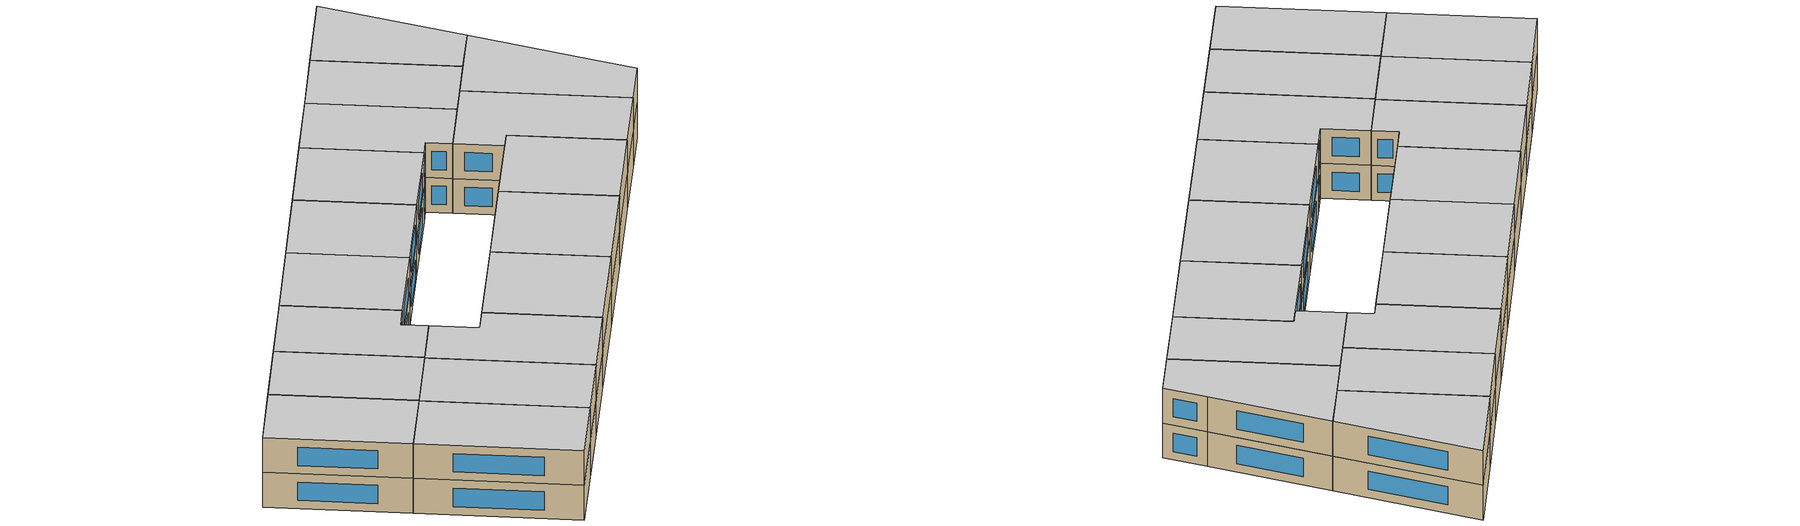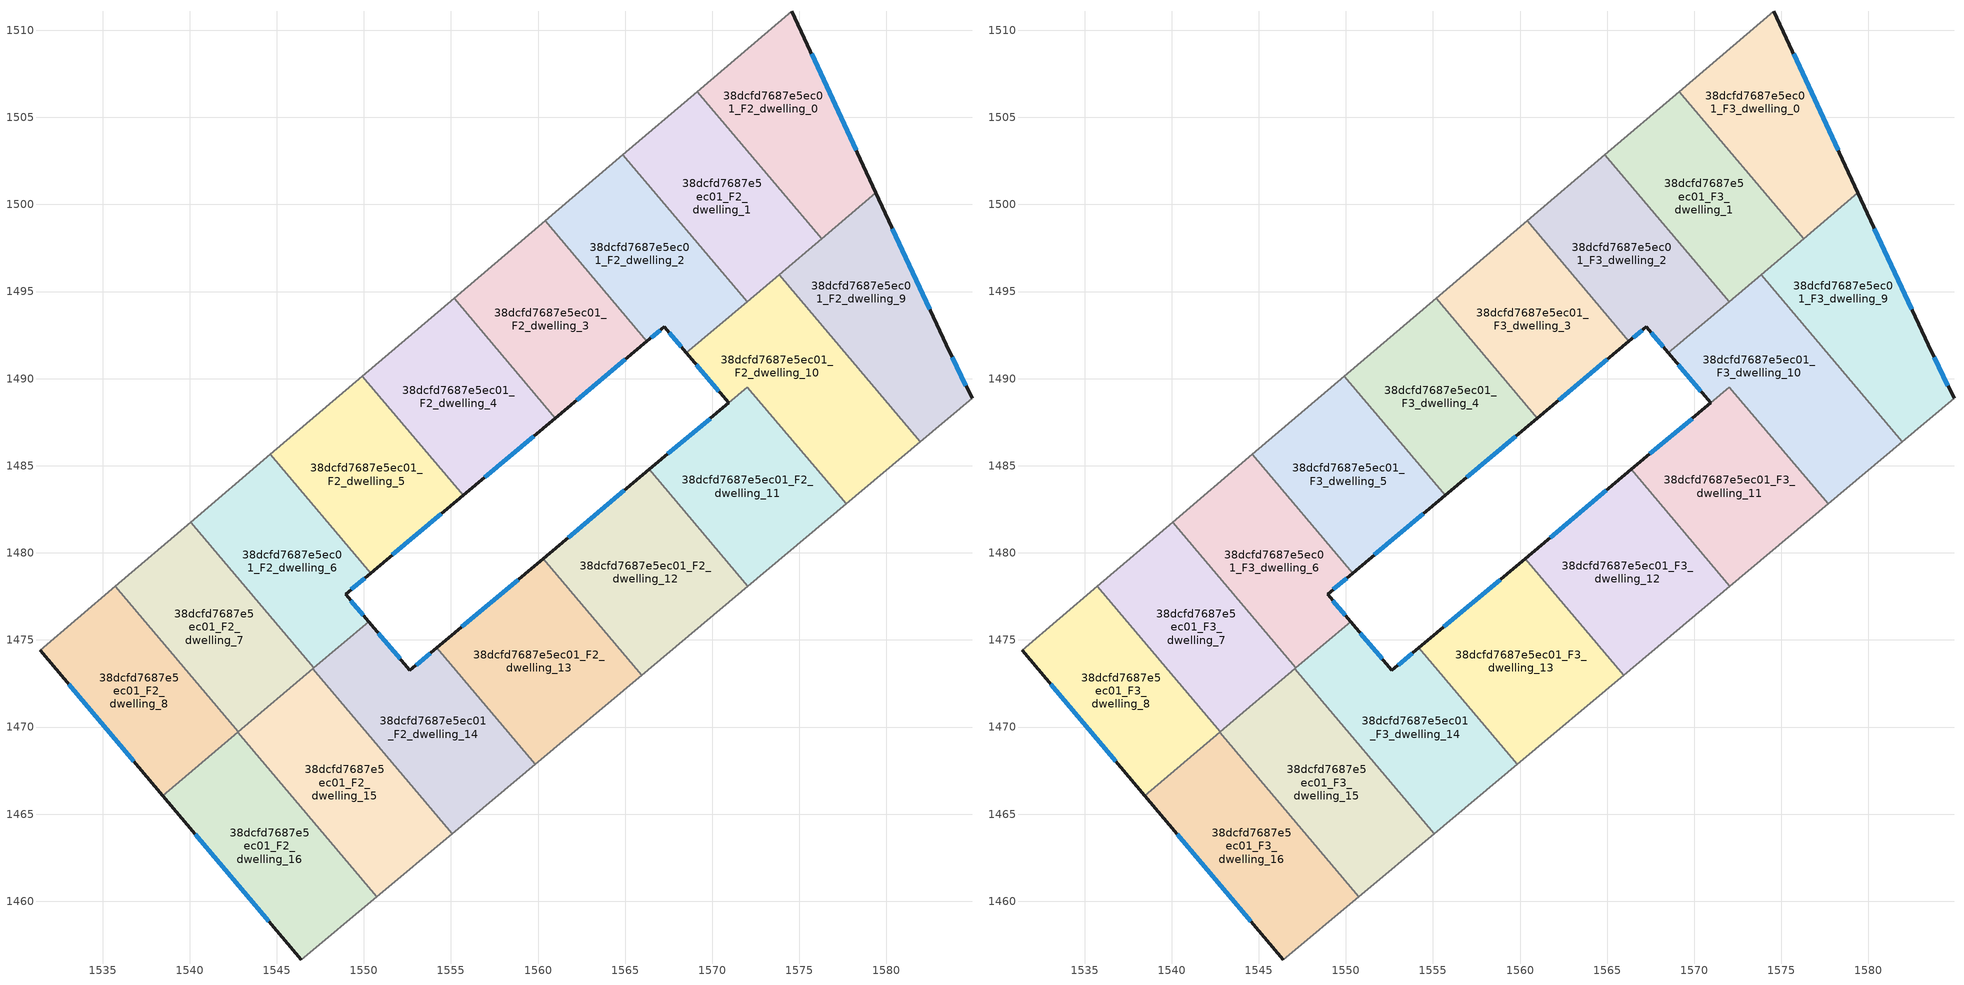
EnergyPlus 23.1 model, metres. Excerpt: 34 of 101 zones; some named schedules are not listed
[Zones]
38dcfd7687e5ec01_F2_dwelling_0
 floor to 38dcfd7687e5ec01_F1_dwelling_0 (EU_floor_Construction): 1574.57,1511.1 1579.4,1500.67 1576.28,1498.03 1569.14,1506.48 z6
 wall outside (EU_wall_Construction): 1579.4,1500.67 1574.57,1511.1 z6:9
 wall adiabatic (EU_wall_Construction): 1574.57,1511.1 1569.14,1506.48 z6:9
 wall to 38dcfd7687e5ec01_F2_dwelling_1 (EU_wall_Construction): 1569.14,1506.48 1576.28,1498.03 z6:9
 wall to 38dcfd7687e5ec01_F2_dwelling_9 (EU_wall_Construction): 1576.28,1498.03 1579.4,1500.67 z6:9
 window (EU_Window_Construction): 1578.26,1503.11 1575.7,1508.65 z6.7:8.3
38dcfd7687e5ec01_F2_dwelling_1
 floor to 38dcfd7687e5ec01_F1_dwelling_1 (EU_floor_Construction): 1569.14,1506.48 1576.28,1498.03 1572,1494.41 1564.87,1502.85 z6
 wall to 38dcfd7687e5ec01_F2_dwelling_2 (EU_wall_Construction): 1564.87,1502.85 1572,1494.41 z6:9
 wall adiabatic (EU_wall_Construction): 1569.14,1506.48 1564.87,1502.85 z6:9
 wall to 38dcfd7687e5ec01_F2_dwelling_10 (EU_wall_Construction): 1572,1494.41 1573.85,1495.97 z6:9
 wall to 38dcfd7687e5ec01_F2_dwelling_9 (EU_wall_Construction): 1573.85,1495.98 1576.28,1498.03 z6:9
38dcfd7687e5ec01_F2_dwelling_10
 floor to 38dcfd7687e5ec01_F1_dwelling_10 (EU_floor_Construction): 1573.84,1495.97 1581.95,1486.38 1577.68,1482.82 1572.02,1489.52 1570.94,1488.61 1568.52,1491.48 z6
 wall outside (EU_wall_Construction): 1568.52,1491.48 1570.94,1488.61 z6:9
 wall adiabatic (EU_wall_Construction): 1577.68,1482.82 1581.95,1486.38 z6:9
 wall to 38dcfd7687e5ec01_F2_dwelling_9 (EU_wall_Construction): 1581.95,1486.38 1573.84,1495.97 z6:9
 wall to 38dcfd7687e5ec01_F2_dwelling_11 (EU_wall_Construction): 1572.02,1489.51 1577.68,1482.82 / 1570.94,1488.61 1572.02,1489.52 z6:9
 wall to 38dcfd7687e5ec01_F2_dwelling_2 (EU_wall_Construction): 1572,1494.41 1568.52,1491.48 z6:9
 window (EU_Window_Construction): 1569.09,1490.8 1570.37,1489.28 z6.7:8.3
38dcfd7687e5ec01_F2_dwelling_11
 floor to 38dcfd7687e5ec01_F1_dwelling_11 (EU_floor_Construction): 1572.02,1489.51 1577.68,1482.82 1572.04,1478.1 1566.39,1484.79 z6
 wall outside (EU_wall_Construction): 1570.94,1488.61 1566.39,1484.79 z6:9
 wall adiabatic (EU_wall_Construction): 1572.04,1478.1 1577.68,1482.82 z6:9
 wall to 38dcfd7687e5ec01_F2_dwelling_12 (EU_wall_Construction): 1566.39,1484.79 1572.04,1478.1 z6:9
 window (EU_Window_Construction): 1569.87,1487.71 1567.46,1485.69 z6.7:8.3
38dcfd7687e5ec01_F2_dwelling_12
 floor to 38dcfd7687e5ec01_F1_dwelling_12 (EU_floor_Construction): 1566.39,1484.79 1572.04,1478.1 1565.94,1472.99 1560.29,1479.67 z6
 wall outside (EU_wall_Construction): 1566.39,1484.79 1560.29,1479.67 z6:9
 wall adiabatic (EU_wall_Construction): 1565.94,1472.99 1572.04,1478.1 z6:9
 wall to 38dcfd7687e5ec01_F2_dwelling_13 (EU_wall_Construction): 1560.29,1479.67 1565.94,1472.99 z6:9
 window (EU_Window_Construction): 1564.96,1483.59 1561.72,1480.88 z6.7:8.3
38dcfd7687e5ec01_F2_dwelling_13
 floor to 38dcfd7687e5ec01_F1_dwelling_13 (EU_floor_Construction): 1560.29,1479.67 1565.94,1472.99 1559.83,1467.87 1554.18,1474.55 z6
 wall outside (EU_wall_Construction): 1560.29,1479.67 1554.18,1474.55 z6:9
 wall adiabatic (EU_wall_Construction): 1559.83,1467.87 1565.94,1472.99 z6:9
 wall to 38dcfd7687e5ec01_F2_dwelling_14 (EU_wall_Construction): 1554.18,1474.55 1559.83,1467.87 z6:9
 window (EU_Window_Construction): 1558.86,1478.47 1555.62,1475.75 z6.7:8.3
38dcfd7687e5ec01_F2_dwelling_14
 floor to 38dcfd7687e5ec01_F1_dwelling_14 (EU_floor_Construction): 1554.18,1474.55 1559.83,1467.87 1555.06,1463.88 1547.06,1473.35 1550.27,1476.06 1552.64,1473.25 z6
 wall outside (EU_wall_Construction): 1554.18,1474.55 1552.64,1473.25 1550.27,1476.06 z6:9
 wall adiabatic (EU_wall_Construction): 1555.06,1463.88 1559.83,1467.87 z6:9
 wall to 38dcfd7687e5ec01_F2_dwelling_15 (EU_wall_Construction): 1547.06,1473.35 1555.06,1463.88 z6:9
 wall to 38dcfd7687e5ec01_F2_dwelling_6 (EU_wall_Construction): 1550.27,1476.06 1547.12,1473.4 z6:9
 wall to 38dcfd7687e5ec01_F2_dwelling_7 (EU_wall_Construction): 1547.12,1473.4 1547.06,1473.35 z6:9
 window (EU_Window_Construction): 1552.08,1473.91 1550.83,1475.4 / 1553.82,1474.25 1553,1473.56 z6.7:8.3
38dcfd7687e5ec01_F2_dwelling_15
 floor to 38dcfd7687e5ec01_F1_dwelling_15 (EU_floor_Construction): 1547.06,1473.35 1555.06,1463.88 1550.74,1460.26 1542.76,1469.71 z6
 wall adiabatic (EU_wall_Construction): 1550.74,1460.26 1555.06,1463.88 z6:9
 wall to 38dcfd7687e5ec01_F2_dwelling_16 (EU_wall_Construction): 1542.76,1469.71 1550.74,1460.26 z6:9
 wall to 38dcfd7687e5ec01_F2_dwelling_7 (EU_wall_Construction): 1547.06,1473.35 1542.79,1469.74 z6:9
 wall to 38dcfd7687e5ec01_F2_dwelling_8 (EU_wall_Construction): 1542.79,1469.74 1542.76,1469.71 z6:9
38dcfd7687e5ec01_F2_dwelling_16
 floor to 38dcfd7687e5ec01_F1_dwelling_16 (EU_floor_Construction): 1542.76,1469.71 1550.74,1460.26 1546.42,1456.64 1538.45,1466.07 z6
 wall outside (EU_wall_Construction): 1538.45,1466.07 1546.42,1456.64 z6:9
 wall adiabatic (EU_wall_Construction): 1546.42,1456.64 1550.74,1460.26 z6:9
 wall to 38dcfd7687e5ec01_F2_dwelling_8 (EU_wall_Construction): 1542.76,1469.71 1538.45,1466.07 z6:9
 window (EU_Window_Construction): 1540.32,1463.86 1544.55,1458.86 z6.7:8.3
38dcfd7687e5ec01_F2_dwelling_2
 floor to 38dcfd7687e5ec01_F1_dwelling_2 (EU_floor_Construction): 1564.87,1502.85 1572,1494.41 1568.52,1491.48 1567.24,1492.99 1566.25,1492.15 1560.41,1499.06 z6
 wall outside (EU_wall_Construction): 1566.25,1492.15 1567.24,1492.99 1568.52,1491.48 z6:9
 wall to 38dcfd7687e5ec01_F2_dwelling_3 (EU_wall_Construction): 1560.41,1499.06 1566.25,1492.15 z6:9
 wall adiabatic (EU_wall_Construction): 1564.87,1502.85 1560.41,1499.06 z6:9
 window (EU_Window_Construction): 1567.54,1492.63 1568.22,1491.83 / 1566.48,1492.35 1567.01,1492.79 z6.7:8.3
38dcfd7687e5ec01_F2_dwelling_3
 floor to 38dcfd7687e5ec01_F1_dwelling_3 (EU_floor_Construction): 1560.41,1499.06 1566.25,1492.15 1560.99,1487.73 1555.18,1494.61 z6
 wall outside (EU_wall_Construction): 1560.99,1487.73 1566.25,1492.15 z6:9
 wall to 38dcfd7687e5ec01_F2_dwelling_4 (EU_wall_Construction): 1555.18,1494.61 1560.99,1487.73 z6:9
 wall adiabatic (EU_wall_Construction): 1560.41,1499.06 1555.18,1494.61 z6:9
 window (EU_Window_Construction): 1562.22,1488.77 1565.01,1491.11 z6.7:8.3
38dcfd7687e5ec01_F2_dwelling_4
 floor to 38dcfd7687e5ec01_F1_dwelling_4 (EU_floor_Construction): 1555.18,1494.61 1560.99,1487.73 1555.7,1483.3 1549.92,1490.14 z6
 wall outside (EU_wall_Construction): 1555.7,1483.3 1560.99,1487.73 z6:9
 wall to 38dcfd7687e5ec01_F2_dwelling_5 (EU_wall_Construction): 1549.92,1490.14 1555.7,1483.3 z6:9
 wall adiabatic (EU_wall_Construction): 1555.18,1494.61 1549.92,1490.14 z6:9
 window (EU_Window_Construction): 1556.94,1484.34 1559.75,1486.69 z6.7:8.3
38dcfd7687e5ec01_F2_dwelling_5
 floor to 38dcfd7687e5ec01_F1_dwelling_5 (EU_floor_Construction): 1549.92,1490.14 1555.7,1483.3 1550.39,1478.84 1544.64,1485.65 z6
 wall outside (EU_wall_Construction): 1550.39,1478.84 1555.7,1483.3 z6:9
 wall to 38dcfd7687e5ec01_F2_dwelling_6 (EU_wall_Construction): 1544.64,1485.65 1550.39,1478.84 z6:9
 wall adiabatic (EU_wall_Construction): 1549.92,1490.14 1544.64,1485.65 z6:9
 window (EU_Window_Construction): 1551.64,1479.89 1554.46,1482.25 z6.7:8.3
38dcfd7687e5ec01_F2_dwelling_6
 floor to 38dcfd7687e5ec01_F1_dwelling_6 (EU_floor_Construction): 1544.64,1485.65 1550.39,1478.84 1548.95,1477.63 1550.27,1476.06 1547.12,1473.39 1540.05,1481.76 z6
 wall outside (EU_wall_Construction): 1550.27,1476.06 1548.95,1477.63 1550.39,1478.84 z6:9
 wall to 38dcfd7687e5ec01_F2_dwelling_7 (EU_wall_Construction): 1540.05,1481.76 1547.12,1473.39 z6:9
 wall adiabatic (EU_wall_Construction): 1544.64,1485.65 1540.05,1481.76 z6:9
 window (EU_Window_Construction): 1549.29,1477.91 1550.05,1478.55 / 1549.96,1476.43 1549.26,1477.26 z6.7:8.3
38dcfd7687e5ec01_F2_dwelling_7
 floor to 38dcfd7687e5ec01_F1_dwelling_7 (EU_floor_Construction): 1540.05,1481.76 1547.12,1473.39 1542.79,1469.74 1535.74,1478.08 z6
 wall to 38dcfd7687e5ec01_F2_dwelling_8 (EU_wall_Construction): 1535.74,1478.08 1542.79,1469.74 z6:9
 wall adiabatic (EU_wall_Construction): 1540.05,1481.76 1535.74,1478.08 z6:9
38dcfd7687e5ec01_F2_dwelling_8
 floor to 38dcfd7687e5ec01_F1_dwelling_8 (EU_floor_Construction): 1535.74,1478.08 1542.79,1469.74 1538.45,1466.07 1531.41,1474.41 z6
 wall outside (EU_wall_Construction): 1531.41,1474.41 1538.45,1466.07 z6:9
 wall adiabatic (EU_wall_Construction): 1535.74,1478.08 1531.41,1474.41 z6:9
 window (EU_Window_Construction): 1533.06,1472.45 1536.8,1468.03 z6.7:8.3
38dcfd7687e5ec01_F2_dwelling_9
 floor to 38dcfd7687e5ec01_F1_dwelling_9 (EU_floor_Construction): 1579.4,1500.67 1583.43,1491.95 1584.91,1488.87 1581.95,1486.38 1573.84,1495.97 z6
 wall outside (EU_wall_Construction): 1584.91,1488.87 1583.43,1491.95 1579.4,1500.67 z6:9
 wall adiabatic (EU_wall_Construction): 1581.95,1486.38 1584.91,1488.87 z6:9
 window (EU_Window_Construction): 1582.49,1494 1580.35,1498.62 / 1584.56,1489.59 1583.78,1491.23 z6.7:8.3
38dcfd7687e5ec01_F3_dwelling_0
 floor to 38dcfd7687e5ec01_F2_dwelling_0 (EU_floor_Construction): 1574.57,1511.1 1579.4,1500.67 1576.28,1498.03 1569.14,1506.48 z9
 wall outside (EU_wall_Construction): 1579.4,1500.67 1574.57,1511.1 z9:12
 wall adiabatic (EU_wall_Construction): 1574.57,1511.1 1569.14,1506.48 z9:12
 wall to 38dcfd7687e5ec01_F3_dwelling_1 (EU_wall_Construction): 1569.14,1506.48 1576.28,1498.03 z9:12
 wall to 38dcfd7687e5ec01_F3_dwelling_9 (EU_wall_Construction): 1576.28,1498.03 1579.4,1500.67 z9:12
 window (EU_Window_Construction): 1578.26,1503.11 1575.7,1508.65 z9.7:11.3
 ceiling to 38dcfd7687e5ec01_F4_dwelling_0 (EU_floor_Construction): 1579.4,1500.67 1574.57,1511.1 1569.14,1506.48 1576.28,1498.03 z12
38dcfd7687e5ec01_F3_dwelling_1
 floor to 38dcfd7687e5ec01_F2_dwelling_1 (EU_floor_Construction): 1569.14,1506.48 1576.28,1498.03 1572,1494.41 1564.87,1502.85 z9
 wall to 38dcfd7687e5ec01_F3_dwelling_2 (EU_wall_Construction): 1564.87,1502.85 1572,1494.41 z9:12
 wall adiabatic (EU_wall_Construction): 1569.14,1506.48 1564.87,1502.85 z9:12
 wall to 38dcfd7687e5ec01_F3_dwelling_10 (EU_wall_Construction): 1572,1494.41 1573.85,1495.97 z9:12
 wall to 38dcfd7687e5ec01_F3_dwelling_9 (EU_wall_Construction): 1573.85,1495.98 1576.28,1498.03 z9:12
 ceiling to 38dcfd7687e5ec01_F4_dwelling_1 (EU_floor_Construction): 1576.28,1498.03 1569.14,1506.48 1564.87,1502.85 1572,1494.41 z12
38dcfd7687e5ec01_F3_dwelling_10
 floor to 38dcfd7687e5ec01_F2_dwelling_10 (EU_floor_Construction): 1573.84,1495.97 1581.95,1486.38 1577.68,1482.82 1572.02,1489.52 1570.94,1488.61 1568.52,1491.48 z9
 wall outside (EU_wall_Construction): 1568.52,1491.48 1570.94,1488.61 z9:12
 wall adiabatic (EU_wall_Construction): 1577.68,1482.82 1581.95,1486.38 z9:12
 wall to 38dcfd7687e5ec01_F3_dwelling_9 (EU_wall_Construction): 1581.95,1486.38 1573.84,1495.97 z9:12
 wall to 38dcfd7687e5ec01_F3_dwelling_11 (EU_wall_Construction): 1572.02,1489.51 1577.68,1482.82 / 1570.94,1488.61 1572.02,1489.52 z9:12
 wall to 38dcfd7687e5ec01_F3_dwelling_2 (EU_wall_Construction): 1572,1494.41 1568.52,1491.48 z9:12
 window (EU_Window_Construction): 1569.09,1490.8 1570.37,1489.28 z9.7:11.3
 ceiling to 38dcfd7687e5ec01_F4_dwelling_10 (EU_floor_Construction): 1581.95,1486.38 1573.84,1495.97 1568.52,1491.48 1570.94,1488.61 1572.02,1489.52 1577.68,1482.82 z12
38dcfd7687e5ec01_F3_dwelling_11
 floor to 38dcfd7687e5ec01_F2_dwelling_11 (EU_floor_Construction): 1572.02,1489.51 1577.68,1482.82 1572.04,1478.1 1566.39,1484.79 z9
 wall outside (EU_wall_Construction): 1570.94,1488.61 1566.39,1484.79 z9:12
 wall adiabatic (EU_wall_Construction): 1572.04,1478.1 1577.68,1482.82 z9:12
 wall to 38dcfd7687e5ec01_F3_dwelling_12 (EU_wall_Construction): 1566.39,1484.79 1572.04,1478.1 z9:12
 window (EU_Window_Construction): 1569.87,1487.71 1567.46,1485.69 z9.7:11.3
 ceiling to 38dcfd7687e5ec01_F4_dwelling_11 (EU_floor_Construction): 1577.68,1482.82 1572.02,1489.51 1566.39,1484.79 1572.04,1478.1 z12
38dcfd7687e5ec01_F3_dwelling_12
 floor to 38dcfd7687e5ec01_F2_dwelling_12 (EU_floor_Construction): 1566.39,1484.79 1572.04,1478.1 1565.94,1472.99 1560.29,1479.67 z9
 wall outside (EU_wall_Construction): 1566.39,1484.79 1560.29,1479.67 z9:12
 wall adiabatic (EU_wall_Construction): 1565.94,1472.99 1572.04,1478.1 z9:12
 wall to 38dcfd7687e5ec01_F3_dwelling_13 (EU_wall_Construction): 1560.29,1479.67 1565.94,1472.99 z9:12
 window (EU_Window_Construction): 1564.96,1483.59 1561.72,1480.88 z9.7:11.3
 ceiling to 38dcfd7687e5ec01_F4_dwelling_12 (EU_floor_Construction): 1572.04,1478.1 1566.39,1484.79 1560.29,1479.67 1565.94,1472.99 z12
38dcfd7687e5ec01_F3_dwelling_13
 floor to 38dcfd7687e5ec01_F2_dwelling_13 (EU_floor_Construction): 1560.29,1479.67 1565.94,1472.99 1559.83,1467.87 1554.18,1474.55 z9
 wall outside (EU_wall_Construction): 1560.29,1479.67 1554.18,1474.55 z9:12
 wall adiabatic (EU_wall_Construction): 1559.83,1467.87 1565.94,1472.99 z9:12
 wall to 38dcfd7687e5ec01_F3_dwelling_14 (EU_wall_Construction): 1554.18,1474.55 1559.83,1467.87 z9:12
 window (EU_Window_Construction): 1558.86,1478.47 1555.62,1475.75 z9.7:11.3
 ceiling to 38dcfd7687e5ec01_F4_dwelling_13 (EU_floor_Construction): 1565.94,1472.99 1560.29,1479.67 1554.18,1474.55 1559.83,1467.87 z12
38dcfd7687e5ec01_F3_dwelling_14
 floor to 38dcfd7687e5ec01_F2_dwelling_14 (EU_floor_Construction): 1554.18,1474.55 1559.83,1467.87 1555.06,1463.88 1547.06,1473.35 1550.27,1476.06 1552.64,1473.25 z9
 wall outside (EU_wall_Construction): 1554.18,1474.55 1552.64,1473.25 1550.27,1476.06 z9:12
 wall adiabatic (EU_wall_Construction): 1555.06,1463.88 1559.83,1467.87 z9:12
 wall to 38dcfd7687e5ec01_F3_dwelling_15 (EU_wall_Construction): 1547.06,1473.35 1555.06,1463.88 z9:12
 wall to 38dcfd7687e5ec01_F3_dwelling_6 (EU_wall_Construction): 1550.27,1476.06 1547.12,1473.4 z9:12
 wall to 38dcfd7687e5ec01_F3_dwelling_7 (EU_wall_Construction): 1547.12,1473.4 1547.06,1473.35 z9:12
 window (EU_Window_Construction): 1552.08,1473.91 1550.83,1475.4 / 1553.82,1474.25 1553,1473.56 z9.7:11.3
 ceiling to 38dcfd7687e5ec01_F4_dwelling_14 (EU_floor_Construction): 1559.83,1467.87 1554.18,1474.55 1552.64,1473.25 1550.27,1476.06 1547.06,1473.35 1555.06,1463.88 z12
38dcfd7687e5ec01_F3_dwelling_15
 floor to 38dcfd7687e5ec01_F2_dwelling_15 (EU_floor_Construction): 1547.06,1473.35 1555.06,1463.88 1550.74,1460.26 1542.76,1469.71 z9
 wall adiabatic (EU_wall_Construction): 1550.74,1460.26 1555.06,1463.88 z9:12
 wall to 38dcfd7687e5ec01_F3_dwelling_16 (EU_wall_Construction): 1542.76,1469.71 1550.74,1460.26 z9:12
 wall to 38dcfd7687e5ec01_F3_dwelling_7 (EU_wall_Construction): 1547.06,1473.35 1542.79,1469.74 z9:12
 wall to 38dcfd7687e5ec01_F3_dwelling_8 (EU_wall_Construction): 1542.79,1469.74 1542.76,1469.71 z9:12
 ceiling to 38dcfd7687e5ec01_F4_dwelling_15 (EU_floor_Construction): 1555.06,1463.88 1547.06,1473.35 1542.76,1469.71 1550.74,1460.26 z12
38dcfd7687e5ec01_F3_dwelling_16
 floor to 38dcfd7687e5ec01_F2_dwelling_16 (EU_floor_Construction): 1542.76,1469.71 1550.74,1460.26 1546.42,1456.64 1538.45,1466.07 z9
 wall outside (EU_wall_Construction): 1538.45,1466.07 1546.42,1456.64 z9:12
 wall adiabatic (EU_wall_Construction): 1546.42,1456.64 1550.74,1460.26 z9:12
 wall to 38dcfd7687e5ec01_F3_dwelling_8 (EU_wall_Construction): 1542.76,1469.71 1538.45,1466.07 z9:12
 window (EU_Window_Construction): 1540.32,1463.86 1544.55,1458.86 z9.7:11.3
 ceiling to 38dcfd7687e5ec01_F4_dwelling_16 (EU_floor_Construction): 1550.74,1460.26 1542.76,1469.71 1538.45,1466.07 1546.42,1456.64 z12
38dcfd7687e5ec01_F3_dwelling_2
 floor to 38dcfd7687e5ec01_F2_dwelling_2 (EU_floor_Construction): 1564.87,1502.85 1572,1494.41 1568.52,1491.48 1567.24,1492.99 1566.25,1492.15 1560.41,1499.06 z9
 wall outside (EU_wall_Construction): 1566.25,1492.15 1567.24,1492.99 1568.52,1491.48 z9:12
 wall to 38dcfd7687e5ec01_F3_dwelling_3 (EU_wall_Construction): 1560.41,1499.06 1566.25,1492.15 z9:12
 wall adiabatic (EU_wall_Construction): 1564.87,1502.85 1560.41,1499.06 z9:12
 window (EU_Window_Construction): 1567.54,1492.63 1568.22,1491.83 / 1566.48,1492.35 1567.01,1492.79 z9.7:11.3
 ceiling to 38dcfd7687e5ec01_F4_dwelling_2 (EU_floor_Construction): 1572,1494.41 1564.87,1502.85 1560.41,1499.06 1566.25,1492.15 1567.24,1492.99 1568.52,1491.48 z12
38dcfd7687e5ec01_F3_dwelling_3
 floor to 38dcfd7687e5ec01_F2_dwelling_3 (EU_floor_Construction): 1560.41,1499.06 1566.25,1492.15 1560.99,1487.73 1555.18,1494.61 z9
 wall outside (EU_wall_Construction): 1560.99,1487.73 1566.25,1492.15 z9:12
 wall to 38dcfd7687e5ec01_F3_dwelling_4 (EU_wall_Construction): 1555.18,1494.61 1560.99,1487.73 z9:12
 wall adiabatic (EU_wall_Construction): 1560.41,1499.06 1555.18,1494.61 z9:12
 window (EU_Window_Construction): 1562.22,1488.77 1565.01,1491.11 z9.7:11.3
 ceiling to 38dcfd7687e5ec01_F4_dwelling_3 (EU_floor_Construction): 1566.25,1492.15 1560.41,1499.06 1555.18,1494.61 1560.99,1487.73 z12
38dcfd7687e5ec01_F3_dwelling_4
 floor to 38dcfd7687e5ec01_F2_dwelling_4 (EU_floor_Construction): 1555.18,1494.61 1560.99,1487.73 1555.7,1483.3 1549.92,1490.14 z9
 wall outside (EU_wall_Construction): 1555.7,1483.3 1560.99,1487.73 z9:12
 wall to 38dcfd7687e5ec01_F3_dwelling_5 (EU_wall_Construction): 1549.92,1490.14 1555.7,1483.3 z9:12
 wall adiabatic (EU_wall_Construction): 1555.18,1494.61 1549.92,1490.14 z9:12
 window (EU_Window_Construction): 1556.94,1484.34 1559.75,1486.69 z9.7:11.3
 ceiling to 38dcfd7687e5ec01_F4_dwelling_4 (EU_floor_Construction): 1560.99,1487.73 1555.18,1494.61 1549.92,1490.14 1555.7,1483.3 z12
38dcfd7687e5ec01_F3_dwelling_5
 floor to 38dcfd7687e5ec01_F2_dwelling_5 (EU_floor_Construction): 1549.92,1490.14 1555.7,1483.3 1550.39,1478.84 1544.64,1485.65 z9
 wall outside (EU_wall_Construction): 1550.39,1478.84 1555.7,1483.3 z9:12
 wall to 38dcfd7687e5ec01_F3_dwelling_6 (EU_wall_Construction): 1544.64,1485.65 1550.39,1478.84 z9:12
 wall adiabatic (EU_wall_Construction): 1549.92,1490.14 1544.64,1485.65 z9:12
 window (EU_Window_Construction): 1551.64,1479.89 1554.46,1482.25 z9.7:11.3
 ceiling to 38dcfd7687e5ec01_F4_dwelling_5 (EU_floor_Construction): 1555.7,1483.3 1549.92,1490.14 1544.64,1485.65 1550.39,1478.84 z12
38dcfd7687e5ec01_F3_dwelling_6
 floor to 38dcfd7687e5ec01_F2_dwelling_6 (EU_floor_Construction): 1544.64,1485.65 1550.39,1478.84 1548.95,1477.63 1550.27,1476.06 1547.12,1473.39 1540.05,1481.76 z9
 wall outside (EU_wall_Construction): 1550.27,1476.06 1548.95,1477.63 1550.39,1478.84 z9:12
 wall to 38dcfd7687e5ec01_F3_dwelling_7 (EU_wall_Construction): 1540.05,1481.76 1547.12,1473.39 z9:12
 wall adiabatic (EU_wall_Construction): 1544.64,1485.65 1540.05,1481.76 z9:12
 window (EU_Window_Construction): 1549.29,1477.91 1550.05,1478.55 / 1549.96,1476.43 1549.26,1477.26 z9.7:11.3
 ceiling to 38dcfd7687e5ec01_F4_dwelling_6 (EU_floor_Construction): 1550.27,1476.06 1548.95,1477.63 1550.39,1478.84 1544.64,1485.65 1540.05,1481.76 1547.12,1473.39 z12
38dcfd7687e5ec01_F3_dwelling_7
 floor to 38dcfd7687e5ec01_F2_dwelling_7 (EU_floor_Construction): 1540.05,1481.76 1547.12,1473.39 1542.79,1469.74 1535.74,1478.08 z9
 wall to 38dcfd7687e5ec01_F3_dwelling_8 (EU_wall_Construction): 1535.74,1478.08 1542.79,1469.74 z9:12
 wall adiabatic (EU_wall_Construction): 1540.05,1481.76 1535.74,1478.08 z9:12
 ceiling to 38dcfd7687e5ec01_F4_dwelling_7 (EU_floor_Construction): 1547.12,1473.39 1540.05,1481.76 1535.74,1478.08 1542.79,1469.74 z12
38dcfd7687e5ec01_F3_dwelling_8
 floor to 38dcfd7687e5ec01_F2_dwelling_8 (EU_floor_Construction): 1535.74,1478.08 1542.79,1469.74 1538.45,1466.07 1531.41,1474.41 z9
 wall outside (EU_wall_Construction): 1531.41,1474.41 1538.45,1466.07 z9:12
 wall adiabatic (EU_wall_Construction): 1535.74,1478.08 1531.41,1474.41 z9:12
 window (EU_Window_Construction): 1533.06,1472.45 1536.8,1468.03 z9.7:11.3
 ceiling to 38dcfd7687e5ec01_F4_dwelling_8 (EU_floor_Construction): 1542.79,1469.74 1535.74,1478.08 1531.41,1474.41 1538.45,1466.07 z12
38dcfd7687e5ec01_F3_dwelling_9
 floor to 38dcfd7687e5ec01_F2_dwelling_9 (EU_floor_Construction): 1579.4,1500.67 1583.43,1491.95 1584.91,1488.87 1581.95,1486.38 1573.84,1495.97 z9
 wall outside (EU_wall_Construction): 1584.91,1488.87 1583.43,1491.95 1579.4,1500.67 z9:12
 wall adiabatic (EU_wall_Construction): 1581.95,1486.38 1584.91,1488.87 z9:12
 window (EU_Window_Construction): 1582.49,1494 1580.35,1498.62 / 1584.56,1489.59 1583.78,1491.23 z9.7:11.3
 ceiling to 38dcfd7687e5ec01_F4_dwelling_9 (EU_floor_Construction): 1584.91,1488.87 1583.43,1491.95 1579.4,1500.67 1573.84,1495.97 1581.95,1486.38 z12
[Building]
EU S2 Campaign: North Axis=0; Terrain=City; Solar Distribution=FullExterior
[Site:Location]
Budapest.Ferenc.Liszt.Intl.AP: Latitude=47.437; Longitude=19.256; Time Zone=1; Elevation=185
[SizingPeriod:WeatherFileDays]
AnnualSizingPeriod: Begin Month=1; Begin Day of Month=1; End Month=12; End Day of Month=31; Day of Week for Start Day=Monday; Use Weather File Daylight Saving Period=No; Use Weather File Rain and Snow Indicators=No
[MATERIAL]
EU_InternalMass_Material: Roughness=MediumRough; Thickness=0.1; Conductivity=1; Density=1800; Specific Heat=900; Thermal Absorptance=0.9; Solar Absorptance=0.7; Visible Absorptance=0.7
[MATERIAL:NOMASS] Roughness=MediumRough; Thermal Absorptance=0.9; Solar Absorptance=0.7; Visible Absorptance=0.7
Name | Thermal Resistance
EU_wall_NoMass | 0.832559
EU_floor_NoMass | 0.872794
[WINDOWMATERIAL:SIMPLEGLAZINGSYSTEM]
EU_Window_SimpleGlazing: UFactor=2.79869; Solar Heat Gain Coefficient=0.75; Visible Transmittance=0.75
[CONSTRUCTION]
EU_wall_Construction: EU_wall_NoMass
EU_floor_Construction: EU_floor_NoMass
EU_Window_Construction: EU_Window_SimpleGlazing
EU_InternalMass_Construction: EU_InternalMass_Material
[ZONE] Type=1; Multiplier=1; Ceiling Height=autocalculate; Floor Area=autocalculate; Part of Total Floor Area=Yes
Name | Volume
38dcfd7687e5ec01_F2_dwelling_0; 38dcfd7687e5ec01_F3_dwelling_0 | 186.011
38dcfd7687e5ec01_F2_dwelling_1; 38dcfd7687e5ec01_F3_dwelling_1 | 186.009
38dcfd7687e5ec01_F2_dwelling_10; 38dcfd7687e5ec01_F3_dwelling_10 | 225.126
38dcfd7687e5ec01_F2_dwelling_11; 38dcfd7687e5ec01_F3_dwelling_11 | 193.333
38dcfd7687e5ec01_F2_dwelling_12; 38dcfd7687e5ec01_F3_dwelling_12 | 209.229
38dcfd7687e5ec01_F2_dwelling_13; 38dcfd7687e5ec01_F3_dwelling_13 | 209.214
38dcfd7687e5ec01_F2_dwelling_14; 38dcfd7687e5ec01_F3_dwelling_14 | 209.265
38dcfd7687e5ec01_F2_dwelling_15; 38dcfd7687e5ec01_F3_dwelling_15 | 209.24
38dcfd7687e5ec01_F2_dwelling_16; 38dcfd7687e5ec01_F3_dwelling_16 | 209.228
38dcfd7687e5ec01_F2_dwelling_2; 38dcfd7687e5ec01_F3_dwelling_2 | 185.992
38dcfd7687e5ec01_F2_dwelling_3; 38dcfd7687e5ec01_F3_dwelling_3 | 186.001
38dcfd7687e5ec01_F2_dwelling_4; 38dcfd7687e5ec01_F3_dwelling_4; 38dcfd7687e5ec01_F2_dwelling_5; 38dcfd7687e5ec01_F3_dwelling_5 | 185.989
38dcfd7687e5ec01_F2_dwelling_6; 38dcfd7687e5ec01_F3_dwelling_6 | 186.016
38dcfd7687e5ec01_F2_dwelling_7; 38dcfd7687e5ec01_F3_dwelling_7 | 185.986
38dcfd7687e5ec01_F2_dwelling_8; 38dcfd7687e5ec01_F3_dwelling_8 | 186.013
38dcfd7687e5ec01_F2_dwelling_9; 38dcfd7687e5ec01_F3_dwelling_9 | 209.227
[INTERNALMASS] Construction=EU_InternalMass_Construction
Name | Zone or ZoneList | Surface Area
38dcfd7687e5ec01_F2_dwelling_0_EU_InternalMass | 38dcfd7687e5ec01_F2_dwelling_0 | 62.0038
38dcfd7687e5ec01_F2_dwelling_1_EU_InternalMass | 38dcfd7687e5ec01_F2_dwelling_1 | 62.0031
38dcfd7687e5ec01_F2_dwelling_2_EU_InternalMass | 38dcfd7687e5ec01_F2_dwelling_2 | 61.9976
38dcfd7687e5ec01_F2_dwelling_3_EU_InternalMass | 38dcfd7687e5ec01_F2_dwelling_3 | 62.0003
38dcfd7687e5ec01_F2_dwelling_4_EU_InternalMass | 38dcfd7687e5ec01_F2_dwelling_4 | 61.9963
38dcfd7687e5ec01_F2_dwelling_5_EU_InternalMass | 38dcfd7687e5ec01_F2_dwelling_5 | 61.9966
38dcfd7687e5ec01_F2_dwelling_6_EU_InternalMass | 38dcfd7687e5ec01_F2_dwelling_6 | 62.0054
38dcfd7687e5ec01_F2_dwelling_7_EU_InternalMass | 38dcfd7687e5ec01_F2_dwelling_7 | 61.995
38dcfd7687e5ec01_F2_dwelling_8_EU_InternalMass | 38dcfd7687e5ec01_F2_dwelling_8 | 62.0041
38dcfd7687e5ec01_F2_dwelling_9_EU_InternalMass | 38dcfd7687e5ec01_F2_dwelling_9 | 69.7422
38dcfd7687e5ec01_F2_dwelling_10_EU_InternalMass | 38dcfd7687e5ec01_F2_dwelling_10 | 75.0416
38dcfd7687e5ec01_F2_dwelling_11_EU_InternalMass | 38dcfd7687e5ec01_F2_dwelling_11 | 64.4641
38dcfd7687e5ec01_F2_dwelling_12_EU_InternalMass | 38dcfd7687e5ec01_F2_dwelling_12 | 69.7432
38dcfd7687e5ec01_F2_dwelling_13_EU_InternalMass | 38dcfd7687e5ec01_F2_dwelling_13 | 69.7382
38dcfd7687e5ec01_F2_dwelling_14_EU_InternalMass | 38dcfd7687e5ec01_F2_dwelling_14 | 69.755
38dcfd7687e5ec01_F2_dwelling_15_EU_InternalMass | 38dcfd7687e5ec01_F2_dwelling_15 | 69.7465
38dcfd7687e5ec01_F2_dwelling_16_EU_InternalMass | 38dcfd7687e5ec01_F2_dwelling_16 | 69.7427
38dcfd7687e5ec01_F3_dwelling_0_EU_InternalMass | 38dcfd7687e5ec01_F3_dwelling_0 | 62.0038
38dcfd7687e5ec01_F3_dwelling_1_EU_InternalMass | 38dcfd7687e5ec01_F3_dwelling_1 | 62.0031
38dcfd7687e5ec01_F3_dwelling_2_EU_InternalMass | 38dcfd7687e5ec01_F3_dwelling_2 | 61.9976
38dcfd7687e5ec01_F3_dwelling_3_EU_InternalMass | 38dcfd7687e5ec01_F3_dwelling_3 | 62.0003
38dcfd7687e5ec01_F3_dwelling_4_EU_InternalMass | 38dcfd7687e5ec01_F3_dwelling_4 | 61.9963
38dcfd7687e5ec01_F3_dwelling_5_EU_InternalMass | 38dcfd7687e5ec01_F3_dwelling_5 | 61.9966
38dcfd7687e5ec01_F3_dwelling_6_EU_InternalMass | 38dcfd7687e5ec01_F3_dwelling_6 | 62.0054
38dcfd7687e5ec01_F3_dwelling_7_EU_InternalMass | 38dcfd7687e5ec01_F3_dwelling_7 | 61.995
38dcfd7687e5ec01_F3_dwelling_8_EU_InternalMass | 38dcfd7687e5ec01_F3_dwelling_8 | 62.0041
38dcfd7687e5ec01_F3_dwelling_9_EU_InternalMass | 38dcfd7687e5ec01_F3_dwelling_9 | 69.7422
38dcfd7687e5ec01_F3_dwelling_10_EU_InternalMass | 38dcfd7687e5ec01_F3_dwelling_10 | 75.0416
38dcfd7687e5ec01_F3_dwelling_11_EU_InternalMass | 38dcfd7687e5ec01_F3_dwelling_11 | 64.4641
38dcfd7687e5ec01_F3_dwelling_12_EU_InternalMass | 38dcfd7687e5ec01_F3_dwelling_12 | 69.7432
38dcfd7687e5ec01_F3_dwelling_13_EU_InternalMass | 38dcfd7687e5ec01_F3_dwelling_13 | 69.7382
38dcfd7687e5ec01_F3_dwelling_14_EU_InternalMass | 38dcfd7687e5ec01_F3_dwelling_14 | 69.755
38dcfd7687e5ec01_F3_dwelling_15_EU_InternalMass | 38dcfd7687e5ec01_F3_dwelling_15 | 69.7465
38dcfd7687e5ec01_F3_dwelling_16_EU_InternalMass | 38dcfd7687e5ec01_F3_dwelling_16 | 69.7427
[OTHEREQUIPMENT] Fuel Type=Electricity; Design Level Calculation Method=Watts/Area; Power per Zone Floor Area=1; Fraction Latent=0; Fraction Radiant=0; Fraction Lost=0; Carbon Dioxide Generation Rate=0; EndUse Subcategory=EU_Step8_InternalGains
Name | Zone or ZoneList or Space or SpaceList | Schedule
EU_Step8_InternalGain_38dcfd7687e5ec01_F2_dwelling_0_f000 | 38dcfd7687e5ec01_F2_dwelling_0 | EU_Step8_GainSchedule_38dcfd7687e5ec01_F2_dwelling_0_f000
EU_Step8_InternalGain_38dcfd7687e5ec01_F2_dwelling_1_f000 | 38dcfd7687e5ec01_F2_dwelling_1 | EU_Step8_GainSchedule_38dcfd7687e5ec01_F2_dwelling_1_f000
EU_Step8_InternalGain_38dcfd7687e5ec01_F2_dwelling_2_f000 | 38dcfd7687e5ec01_F2_dwelling_2 | EU_Step8_GainSchedule_38dcfd7687e5ec01_F2_dwelling_2_f000
EU_Step8_InternalGain_38dcfd7687e5ec01_F2_dwelling_3_f000 | 38dcfd7687e5ec01_F2_dwelling_3 | EU_Step8_GainSchedule_38dcfd7687e5ec01_F2_dwelling_3_f000
EU_Step8_InternalGain_38dcfd7687e5ec01_F2_dwelling_4_f000 | 38dcfd7687e5ec01_F2_dwelling_4 | EU_Step8_GainSchedule_38dcfd7687e5ec01_F2_dwelling_4_f000
EU_Step8_InternalGain_38dcfd7687e5ec01_F2_dwelling_5_f000 | 38dcfd7687e5ec01_F2_dwelling_5 | EU_Step8_GainSchedule_38dcfd7687e5ec01_F2_dwelling_5_f000
EU_Step8_InternalGain_38dcfd7687e5ec01_F2_dwelling_6_f000 | 38dcfd7687e5ec01_F2_dwelling_6 | EU_Step8_GainSchedule_38dcfd7687e5ec01_F2_dwelling_6_f000
EU_Step8_InternalGain_38dcfd7687e5ec01_F2_dwelling_7_f000 | 38dcfd7687e5ec01_F2_dwelling_7 | EU_Step8_GainSchedule_38dcfd7687e5ec01_F2_dwelling_7_f000
EU_Step8_InternalGain_38dcfd7687e5ec01_F2_dwelling_8_f000 | 38dcfd7687e5ec01_F2_dwelling_8 | EU_Step8_GainSchedule_38dcfd7687e5ec01_F2_dwelling_8_f000
EU_Step8_InternalGain_38dcfd7687e5ec01_F2_dwelling_9_f000 | 38dcfd7687e5ec01_F2_dwelling_9 | EU_Step8_GainSchedule_38dcfd7687e5ec01_F2_dwelling_9_f000
EU_Step8_InternalGain_38dcfd7687e5ec01_F2_dwelling_10_f000 | 38dcfd7687e5ec01_F2_dwelling_10 | EU_Step8_GainSchedule_38dcfd7687e5ec01_F2_dwelling_10_f000
EU_Step8_InternalGain_38dcfd7687e5ec01_F2_dwelling_11_f000 | 38dcfd7687e5ec01_F2_dwelling_11 | EU_Step8_GainSchedule_38dcfd7687e5ec01_F2_dwelling_11_f000
EU_Step8_InternalGain_38dcfd7687e5ec01_F2_dwelling_12_f000 | 38dcfd7687e5ec01_F2_dwelling_12 | EU_Step8_GainSchedule_38dcfd7687e5ec01_F2_dwelling_12_f000
EU_Step8_InternalGain_38dcfd7687e5ec01_F2_dwelling_13_f000 | 38dcfd7687e5ec01_F2_dwelling_13 | EU_Step8_GainSchedule_38dcfd7687e5ec01_F2_dwelling_13_f000
EU_Step8_InternalGain_38dcfd7687e5ec01_F2_dwelling_14_f000 | 38dcfd7687e5ec01_F2_dwelling_14 | EU_Step8_GainSchedule_38dcfd7687e5ec01_F2_dwelling_14_f000
EU_Step8_InternalGain_38dcfd7687e5ec01_F2_dwelling_15_f000 | 38dcfd7687e5ec01_F2_dwelling_15 | EU_Step8_GainSchedule_38dcfd7687e5ec01_F2_dwelling_15_f000
EU_Step8_InternalGain_38dcfd7687e5ec01_F2_dwelling_16_f000 | 38dcfd7687e5ec01_F2_dwelling_16 | EU_Step8_GainSchedule_38dcfd7687e5ec01_F2_dwelling_16_f000
EU_Step8_InternalGain_38dcfd7687e5ec01_F3_dwelling_0_f000 | 38dcfd7687e5ec01_F3_dwelling_0 | EU_Step8_GainSchedule_38dcfd7687e5ec01_F3_dwelling_0_f000
EU_Step8_InternalGain_38dcfd7687e5ec01_F3_dwelling_1_f000 | 38dcfd7687e5ec01_F3_dwelling_1 | EU_Step8_GainSchedule_38dcfd7687e5ec01_F3_dwelling_1_f000
EU_Step8_InternalGain_38dcfd7687e5ec01_F3_dwelling_2_f000 | 38dcfd7687e5ec01_F3_dwelling_2 | EU_Step8_GainSchedule_38dcfd7687e5ec01_F3_dwelling_2_f000
EU_Step8_InternalGain_38dcfd7687e5ec01_F3_dwelling_3_f000 | 38dcfd7687e5ec01_F3_dwelling_3 | EU_Step8_GainSchedule_38dcfd7687e5ec01_F3_dwelling_3_f000
EU_Step8_InternalGain_38dcfd7687e5ec01_F3_dwelling_4_f000 | 38dcfd7687e5ec01_F3_dwelling_4 | EU_Step8_GainSchedule_38dcfd7687e5ec01_F3_dwelling_4_f000
EU_Step8_InternalGain_38dcfd7687e5ec01_F3_dwelling_5_f000 | 38dcfd7687e5ec01_F3_dwelling_5 | EU_Step8_GainSchedule_38dcfd7687e5ec01_F3_dwelling_5_f000
EU_Step8_InternalGain_38dcfd7687e5ec01_F3_dwelling_6_f000 | 38dcfd7687e5ec01_F3_dwelling_6 | EU_Step8_GainSchedule_38dcfd7687e5ec01_F3_dwelling_6_f000
EU_Step8_InternalGain_38dcfd7687e5ec01_F3_dwelling_7_f000 | 38dcfd7687e5ec01_F3_dwelling_7 | EU_Step8_GainSchedule_38dcfd7687e5ec01_F3_dwelling_7_f000
EU_Step8_InternalGain_38dcfd7687e5ec01_F3_dwelling_8_f000 | 38dcfd7687e5ec01_F3_dwelling_8 | EU_Step8_GainSchedule_38dcfd7687e5ec01_F3_dwelling_8_f000
EU_Step8_InternalGain_38dcfd7687e5ec01_F3_dwelling_9_f000 | 38dcfd7687e5ec01_F3_dwelling_9 | EU_Step8_GainSchedule_38dcfd7687e5ec01_F3_dwelling_9_f000
EU_Step8_InternalGain_38dcfd7687e5ec01_F3_dwelling_10_f000 | 38dcfd7687e5ec01_F3_dwelling_10 | EU_Step8_GainSchedule_38dcfd7687e5ec01_F3_dwelling_10_f000
EU_Step8_InternalGain_38dcfd7687e5ec01_F3_dwelling_11_f000 | 38dcfd7687e5ec01_F3_dwelling_11 | EU_Step8_GainSchedule_38dcfd7687e5ec01_F3_dwelling_11_f000
EU_Step8_InternalGain_38dcfd7687e5ec01_F3_dwelling_12_f000 | 38dcfd7687e5ec01_F3_dwelling_12 | EU_Step8_GainSchedule_38dcfd7687e5ec01_F3_dwelling_12_f000
EU_Step8_InternalGain_38dcfd7687e5ec01_F3_dwelling_13_f000 | 38dcfd7687e5ec01_F3_dwelling_13 | EU_Step8_GainSchedule_38dcfd7687e5ec01_F3_dwelling_13_f000
EU_Step8_InternalGain_38dcfd7687e5ec01_F3_dwelling_14_f000 | 38dcfd7687e5ec01_F3_dwelling_14 | EU_Step8_GainSchedule_38dcfd7687e5ec01_F3_dwelling_14_f000
EU_Step8_InternalGain_38dcfd7687e5ec01_F3_dwelling_15_f000 | 38dcfd7687e5ec01_F3_dwelling_15 | EU_Step8_GainSchedule_38dcfd7687e5ec01_F3_dwelling_15_f000
EU_Step8_InternalGain_38dcfd7687e5ec01_F3_dwelling_16_f000 | 38dcfd7687e5ec01_F3_dwelling_16 | EU_Step8_GainSchedule_38dcfd7687e5ec01_F3_dwelling_16_f000
[ZONEVENTILATION:DESIGNFLOWRATE] Schedule=EU_AlwaysOn; Design Flow Rate Calculation Method=AirChanges/Hour; Air Changes per Hour=0.475469; Ventilation Type=Natural; Fan Pressure Rise=0; Fan Total Efficiency=1; Constant Term Coefficient=1; Temperature Term Coefficient=0; Velocity Term Coefficient=0; Velocity Squared Term Coefficient=0; Minimum Indoor Temperature=-100; Maximum Indoor Temperature=100; Delta Temperature=-100; Minimum Outdoor Temperature=-100; Maximum Outdoor Temperature=100; Maximum Wind Speed=40
Name | Zone or ZoneList or Space or SpaceList
EU_ConstantAir_38dcfd7687e5ec01_F2_dwelling_0 | 38dcfd7687e5ec01_F2_dwelling_0
EU_ConstantAir_38dcfd7687e5ec01_F2_dwelling_1 | 38dcfd7687e5ec01_F2_dwelling_1
EU_ConstantAir_38dcfd7687e5ec01_F2_dwelling_2 | 38dcfd7687e5ec01_F2_dwelling_2
EU_ConstantAir_38dcfd7687e5ec01_F2_dwelling_3 | 38dcfd7687e5ec01_F2_dwelling_3
EU_ConstantAir_38dcfd7687e5ec01_F2_dwelling_4 | 38dcfd7687e5ec01_F2_dwelling_4
EU_ConstantAir_38dcfd7687e5ec01_F2_dwelling_5 | 38dcfd7687e5ec01_F2_dwelling_5
EU_ConstantAir_38dcfd7687e5ec01_F2_dwelling_6 | 38dcfd7687e5ec01_F2_dwelling_6
EU_ConstantAir_38dcfd7687e5ec01_F2_dwelling_7 | 38dcfd7687e5ec01_F2_dwelling_7
EU_ConstantAir_38dcfd7687e5ec01_F2_dwelling_8 | 38dcfd7687e5ec01_F2_dwelling_8
EU_ConstantAir_38dcfd7687e5ec01_F2_dwelling_9 | 38dcfd7687e5ec01_F2_dwelling_9
EU_ConstantAir_38dcfd7687e5ec01_F2_dwelling_10 | 38dcfd7687e5ec01_F2_dwelling_10
EU_ConstantAir_38dcfd7687e5ec01_F2_dwelling_11 | 38dcfd7687e5ec01_F2_dwelling_11
EU_ConstantAir_38dcfd7687e5ec01_F2_dwelling_12 | 38dcfd7687e5ec01_F2_dwelling_12
EU_ConstantAir_38dcfd7687e5ec01_F2_dwelling_13 | 38dcfd7687e5ec01_F2_dwelling_13
EU_ConstantAir_38dcfd7687e5ec01_F2_dwelling_14 | 38dcfd7687e5ec01_F2_dwelling_14
EU_ConstantAir_38dcfd7687e5ec01_F2_dwelling_15 | 38dcfd7687e5ec01_F2_dwelling_15
EU_ConstantAir_38dcfd7687e5ec01_F2_dwelling_16 | 38dcfd7687e5ec01_F2_dwelling_16
EU_ConstantAir_38dcfd7687e5ec01_F3_dwelling_0 | 38dcfd7687e5ec01_F3_dwelling_0
EU_ConstantAir_38dcfd7687e5ec01_F3_dwelling_1 | 38dcfd7687e5ec01_F3_dwelling_1
EU_ConstantAir_38dcfd7687e5ec01_F3_dwelling_2 | 38dcfd7687e5ec01_F3_dwelling_2
EU_ConstantAir_38dcfd7687e5ec01_F3_dwelling_3 | 38dcfd7687e5ec01_F3_dwelling_3
EU_ConstantAir_38dcfd7687e5ec01_F3_dwelling_4 | 38dcfd7687e5ec01_F3_dwelling_4
EU_ConstantAir_38dcfd7687e5ec01_F3_dwelling_5 | 38dcfd7687e5ec01_F3_dwelling_5
EU_ConstantAir_38dcfd7687e5ec01_F3_dwelling_6 | 38dcfd7687e5ec01_F3_dwelling_6
EU_ConstantAir_38dcfd7687e5ec01_F3_dwelling_7 | 38dcfd7687e5ec01_F3_dwelling_7
EU_ConstantAir_38dcfd7687e5ec01_F3_dwelling_8 | 38dcfd7687e5ec01_F3_dwelling_8
EU_ConstantAir_38dcfd7687e5ec01_F3_dwelling_9 | 38dcfd7687e5ec01_F3_dwelling_9
EU_ConstantAir_38dcfd7687e5ec01_F3_dwelling_10 | 38dcfd7687e5ec01_F3_dwelling_10
EU_ConstantAir_38dcfd7687e5ec01_F3_dwelling_11 | 38dcfd7687e5ec01_F3_dwelling_11
EU_ConstantAir_38dcfd7687e5ec01_F3_dwelling_12 | 38dcfd7687e5ec01_F3_dwelling_12
EU_ConstantAir_38dcfd7687e5ec01_F3_dwelling_13 | 38dcfd7687e5ec01_F3_dwelling_13
EU_ConstantAir_38dcfd7687e5ec01_F3_dwelling_14 | 38dcfd7687e5ec01_F3_dwelling_14
EU_ConstantAir_38dcfd7687e5ec01_F3_dwelling_15 | 38dcfd7687e5ec01_F3_dwelling_15
EU_ConstantAir_38dcfd7687e5ec01_F3_dwelling_16 | 38dcfd7687e5ec01_F3_dwelling_16
[HVACTEMPLATE:ZONE:IDEALLOADSAIRSYSTEM] System Availability Schedule=EU_AlwaysOn; Maximum Heating Supply Air Temperature=50; Minimum Cooling Supply Air Temperature=13; Maximum Heating Supply Air Humidity Ratio=0.0156; Minimum Cooling Supply Air Humidity Ratio=0.0077; Heating Limit=NoLimit; Cooling Limit=NoLimit; Heating Availability Schedule=EU_AlwaysOn; Cooling Availability Schedule=EU_CoolingOff; Dehumidification Control Type=ConstantSensibleHeatRatio; Cooling Sensible Heat Ratio=0.7; Dehumidification Setpoint=60; Humidification Control Type=None; Humidification Setpoint=30; Outdoor Air Method=None; Outdoor Air Flow Rate per Person=0.00944; Outdoor Air Flow Rate per Zone Floor Area=0; Outdoor Air Flow Rate per Zone=0; Demand Controlled Ventilation Type=None; Outdoor Air Economizer Type=NoEconomizer; Heat Recovery Type=None; Sensible Heat Recovery Effectiveness=0.7; Latent Heat Recovery Effectiveness=0.65
Name | Template Thermostat
38dcfd7687e5ec01_F2_dwelling_0 | EU_HeatOnly_38dcfd7687e5ec01_F2_dwelling_0
38dcfd7687e5ec01_F2_dwelling_1 | EU_HeatOnly_38dcfd7687e5ec01_F2_dwelling_1
38dcfd7687e5ec01_F2_dwelling_2 | EU_HeatOnly_38dcfd7687e5ec01_F2_dwelling_2
38dcfd7687e5ec01_F2_dwelling_3 | EU_HeatOnly_38dcfd7687e5ec01_F2_dwelling_3
38dcfd7687e5ec01_F2_dwelling_4 | EU_HeatOnly_38dcfd7687e5ec01_F2_dwelling_4
38dcfd7687e5ec01_F2_dwelling_5 | EU_HeatOnly_38dcfd7687e5ec01_F2_dwelling_5
38dcfd7687e5ec01_F2_dwelling_6 | EU_HeatOnly_38dcfd7687e5ec01_F2_dwelling_6
38dcfd7687e5ec01_F2_dwelling_7 | EU_HeatOnly_38dcfd7687e5ec01_F2_dwelling_7
38dcfd7687e5ec01_F2_dwelling_8 | EU_HeatOnly_38dcfd7687e5ec01_F2_dwelling_8
38dcfd7687e5ec01_F2_dwelling_9 | EU_HeatOnly_38dcfd7687e5ec01_F2_dwelling_9
38dcfd7687e5ec01_F2_dwelling_10 | EU_HeatOnly_38dcfd7687e5ec01_F2_dwelling_10
38dcfd7687e5ec01_F2_dwelling_11 | EU_HeatOnly_38dcfd7687e5ec01_F2_dwelling_11
38dcfd7687e5ec01_F2_dwelling_12 | EU_HeatOnly_38dcfd7687e5ec01_F2_dwelling_12
38dcfd7687e5ec01_F2_dwelling_13 | EU_HeatOnly_38dcfd7687e5ec01_F2_dwelling_13
38dcfd7687e5ec01_F2_dwelling_14 | EU_HeatOnly_38dcfd7687e5ec01_F2_dwelling_14
38dcfd7687e5ec01_F2_dwelling_15 | EU_HeatOnly_38dcfd7687e5ec01_F2_dwelling_15
38dcfd7687e5ec01_F2_dwelling_16 | EU_HeatOnly_38dcfd7687e5ec01_F2_dwelling_16
38dcfd7687e5ec01_F3_dwelling_0 | EU_HeatOnly_38dcfd7687e5ec01_F3_dwelling_0
38dcfd7687e5ec01_F3_dwelling_1 | EU_HeatOnly_38dcfd7687e5ec01_F3_dwelling_1
38dcfd7687e5ec01_F3_dwelling_2 | EU_HeatOnly_38dcfd7687e5ec01_F3_dwelling_2
38dcfd7687e5ec01_F3_dwelling_3 | EU_HeatOnly_38dcfd7687e5ec01_F3_dwelling_3
38dcfd7687e5ec01_F3_dwelling_4 | EU_HeatOnly_38dcfd7687e5ec01_F3_dwelling_4
38dcfd7687e5ec01_F3_dwelling_5 | EU_HeatOnly_38dcfd7687e5ec01_F3_dwelling_5
38dcfd7687e5ec01_F3_dwelling_6 | EU_HeatOnly_38dcfd7687e5ec01_F3_dwelling_6
38dcfd7687e5ec01_F3_dwelling_7 | EU_HeatOnly_38dcfd7687e5ec01_F3_dwelling_7
38dcfd7687e5ec01_F3_dwelling_8 | EU_HeatOnly_38dcfd7687e5ec01_F3_dwelling_8
38dcfd7687e5ec01_F3_dwelling_9 | EU_HeatOnly_38dcfd7687e5ec01_F3_dwelling_9
38dcfd7687e5ec01_F3_dwelling_10 | EU_HeatOnly_38dcfd7687e5ec01_F3_dwelling_10
38dcfd7687e5ec01_F3_dwelling_11 | EU_HeatOnly_38dcfd7687e5ec01_F3_dwelling_11
38dcfd7687e5ec01_F3_dwelling_12 | EU_HeatOnly_38dcfd7687e5ec01_F3_dwelling_12
38dcfd7687e5ec01_F3_dwelling_13 | EU_HeatOnly_38dcfd7687e5ec01_F3_dwelling_13
38dcfd7687e5ec01_F3_dwelling_14 | EU_HeatOnly_38dcfd7687e5ec01_F3_dwelling_14
38dcfd7687e5ec01_F3_dwelling_15 | EU_HeatOnly_38dcfd7687e5ec01_F3_dwelling_15
38dcfd7687e5ec01_F3_dwelling_16 | EU_HeatOnly_38dcfd7687e5ec01_F3_dwelling_16
[SIZING:ZONE] Zone Cooling Design Supply Air Temperature Input Method=SupplyAirTemperature; Zone Cooling Design Supply Air Temperature=13; Zone Heating Design Supply Air Temperature Input Method=SupplyAirTemperature; Zone Heating Design Supply Air Temperature=50; Zone Cooling Design Supply Air Humidity Ratio=0.008; Zone Heating Design Supply Air Humidity Ratio=0.008; Cooling Design Air Flow Method=DesignDay; Cooling Design Air Flow Rate=0; Cooling Minimum Air Flow per Zone Floor Area=0.000762; Cooling Minimum Air Flow=0; Cooling Minimum Air Flow Fraction=0.2; Heating Design Air Flow Method=DesignDay; Heating Design Air Flow Rate=0; Heating Maximum Air Flow per Zone Floor Area=0.002032; Heating Maximum Air Flow=0.141576; Heating Maximum Air Flow Fraction=0.3; Account for Dedicated Outdoor Air System=No; Dedicated Outdoor Air System Control Strategy=NeutralSupplyAir; Dedicated Outdoor Air Low Setpoint Temperature for Design=autosize; Dedicated Outdoor Air High Setpoint Temperature for Design=autosize; Zone Load Sizing Method=Sensible Load Only No Latent Load; Zone Latent Cooling Design Supply Air Humidity Ratio Input Method=HumidityRatioDifference; Zone Cooling Design Supply Air Humidity Ratio Difference=0.005; Zone Latent Heating Design Supply Air Humidity Ratio Input Method=HumidityRatioDifference; Zone Humidification Design Supply Air Humidity Ratio Difference=0.005
38dcfd7687e5ec01_F2_dwelling_0; 38dcfd7687e5ec01_F2_dwelling_1; 38dcfd7687e5ec01_F2_dwelling_2; 38dcfd7687e5ec01_F2_dwelling_3; 38dcfd7687e5ec01_F2_dwelling_4; 38dcfd7687e5ec01_F2_dwelling_5; 38dcfd7687e5ec01_F2_dwelling_6; 38dcfd7687e5ec01_F2_dwelling_7; 38dcfd7687e5ec01_F2_dwelling_8; 38dcfd7687e5ec01_F2_dwelling_9; 38dcfd7687e5ec01_F2_dwelling_10; 38dcfd7687e5ec01_F2_dwelling_11; 38dcfd7687e5ec01_F2_dwelling_12; 38dcfd7687e5ec01_F2_dwelling_13; 38dcfd7687e5ec01_F2_dwelling_14; 38dcfd7687e5ec01_F2_dwelling_15; 38dcfd7687e5ec01_F2_dwelling_16; 38dcfd7687e5ec01_F3_dwelling_0; 38dcfd7687e5ec01_F3_dwelling_1; 38dcfd7687e5ec01_F3_dwelling_2; 38dcfd7687e5ec01_F3_dwelling_3; 38dcfd7687e5ec01_F3_dwelling_4; 38dcfd7687e5ec01_F3_dwelling_5; 38dcfd7687e5ec01_F3_dwelling_6; 38dcfd7687e5ec01_F3_dwelling_7; 38dcfd7687e5ec01_F3_dwelling_8; 38dcfd7687e5ec01_F3_dwelling_9; 38dcfd7687e5ec01_F3_dwelling_10; 38dcfd7687e5ec01_F3_dwelling_11; 38dcfd7687e5ec01_F3_dwelling_12; 38dcfd7687e5ec01_F3_dwelling_13; 38dcfd7687e5ec01_F3_dwelling_14; 38dcfd7687e5ec01_F3_dwelling_15; 38dcfd7687e5ec01_F3_dwelling_16
[SCHEDULE:FILE] Column Number=1; Rows to Skip at Top=0; Number of Hours of Data=8760; Column Separator=Comma; Interpolate to Timestep=No; Minutes per Item=60; Adjust Schedule for Daylight Savings=Yes
Name | File
EU_Step8_GainSchedule_38dcfd7687e5ec01_F2_dwelling_0_f000 | ../../schedules/38dcfd7687e5ec01/38dcfd7687e5ec01_F2_dwelling_0_f000_gain.csv
EU_Step8_GainSchedule_38dcfd7687e5ec01_F2_dwelling_1_f000 | ../../schedules/38dcfd7687e5ec01/38dcfd7687e5ec01_F2_dwelling_1_f000_gain.csv
EU_Step8_GainSchedule_38dcfd7687e5ec01_F2_dwelling_2_f000 | ../../schedules/38dcfd7687e5ec01/38dcfd7687e5ec01_F2_dwelling_2_f000_gain.csv
EU_Step8_GainSchedule_38dcfd7687e5ec01_F2_dwelling_3_f000 | ../../schedules/38dcfd7687e5ec01/38dcfd7687e5ec01_F2_dwelling_3_f000_gain.csv
EU_Step8_GainSchedule_38dcfd7687e5ec01_F2_dwelling_4_f000 | ../../schedules/38dcfd7687e5ec01/38dcfd7687e5ec01_F2_dwelling_4_f000_gain.csv
EU_Step8_GainSchedule_38dcfd7687e5ec01_F2_dwelling_5_f000 | ../../schedules/38dcfd7687e5ec01/38dcfd7687e5ec01_F2_dwelling_5_f000_gain.csv
EU_Step8_GainSchedule_38dcfd7687e5ec01_F2_dwelling_6_f000 | ../../schedules/38dcfd7687e5ec01/38dcfd7687e5ec01_F2_dwelling_6_f000_gain.csv
EU_Step8_GainSchedule_38dcfd7687e5ec01_F2_dwelling_7_f000 | ../../schedules/38dcfd7687e5ec01/38dcfd7687e5ec01_F2_dwelling_7_f000_gain.csv
EU_Step8_GainSchedule_38dcfd7687e5ec01_F2_dwelling_8_f000 | ../../schedules/38dcfd7687e5ec01/38dcfd7687e5ec01_F2_dwelling_8_f000_gain.csv
EU_Step8_GainSchedule_38dcfd7687e5ec01_F2_dwelling_9_f000 | ../../schedules/38dcfd7687e5ec01/38dcfd7687e5ec01_F2_dwelling_9_f000_gain.csv
EU_Step8_GainSchedule_38dcfd7687e5ec01_F2_dwelling_10_f000 | ../../schedules/38dcfd7687e5ec01/38dcfd7687e5ec01_F2_dwelling_10_f000_gain.csv
EU_Step8_GainSchedule_38dcfd7687e5ec01_F2_dwelling_11_f000 | ../../schedules/38dcfd7687e5ec01/38dcfd7687e5ec01_F2_dwelling_11_f000_gain.csv
EU_Step8_GainSchedule_38dcfd7687e5ec01_F2_dwelling_12_f000 | ../../schedules/38dcfd7687e5ec01/38dcfd7687e5ec01_F2_dwelling_12_f000_gain.csv
EU_Step8_GainSchedule_38dcfd7687e5ec01_F2_dwelling_13_f000 | ../../schedules/38dcfd7687e5ec01/38dcfd7687e5ec01_F2_dwelling_13_f000_gain.csv
EU_Step8_GainSchedule_38dcfd7687e5ec01_F2_dwelling_14_f000 | ../../schedules/38dcfd7687e5ec01/38dcfd7687e5ec01_F2_dwelling_14_f000_gain.csv
EU_Step8_GainSchedule_38dcfd7687e5ec01_F2_dwelling_15_f000 | ../../schedules/38dcfd7687e5ec01/38dcfd7687e5ec01_F2_dwelling_15_f000_gain.csv
